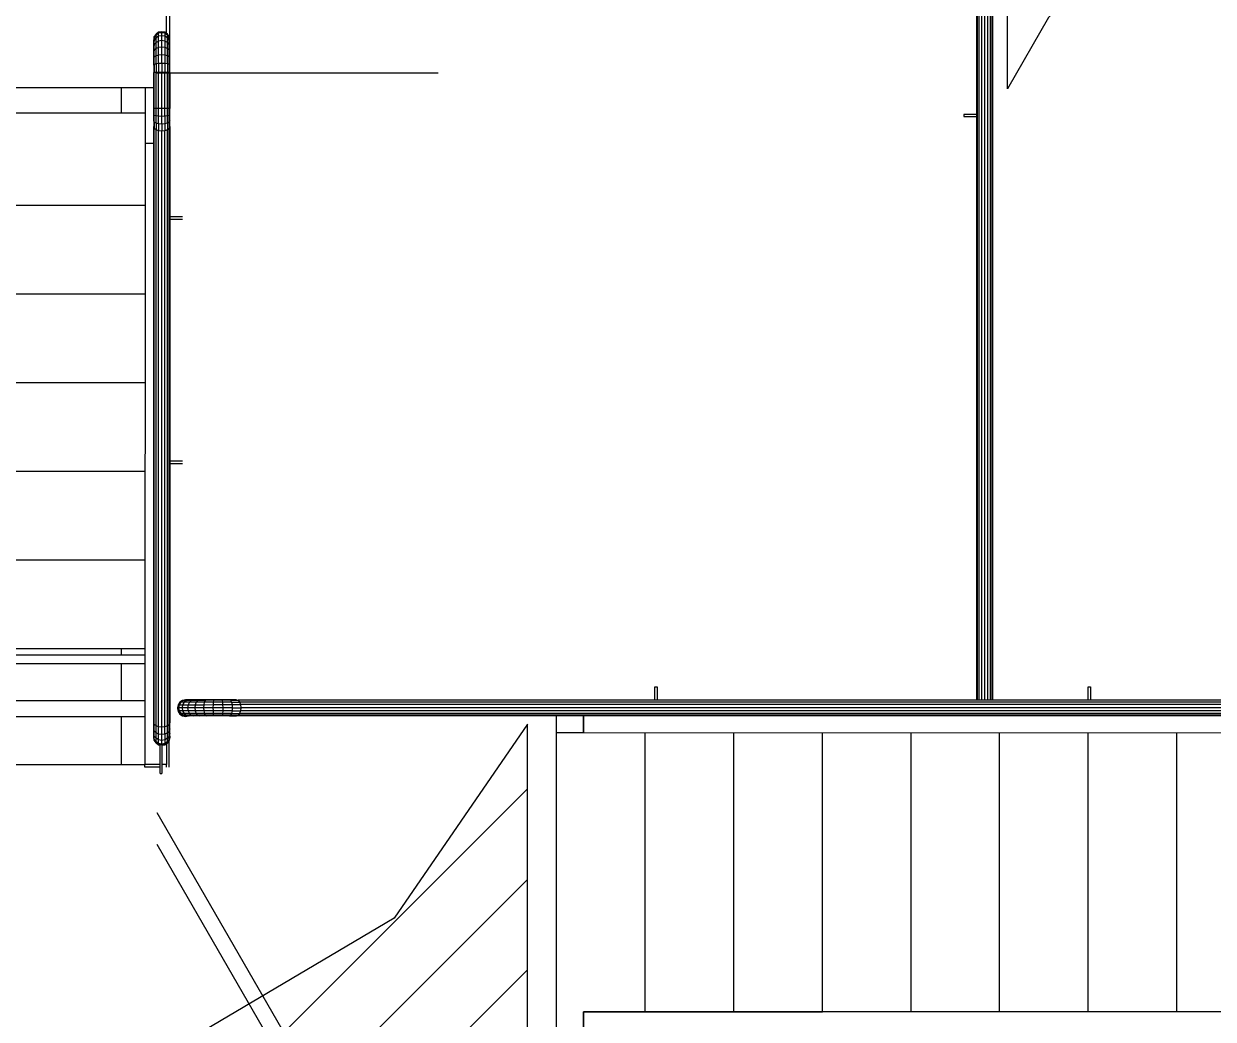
# Model space of a CAD drawing. Header units: metres. Extents: x 0 to 63075, y 0 to 44550.
# Drawn here: x 58181 to 58725, y 39156 to 39612 of the extents above; entities that cross this region are included whole.
import ezdxf

# ---------------------------------------------------------------- set-up
doc = ezdxf.new("R2010")
doc.units = ezdxf.units.M
doc.header["$LTSCALE"] = 75
for name, color, linetype in [('GSB', 7, 'Continuous'), ('ML6', 1, 'Continuous'), ('SDM', 7, 'Continuous'), ('SL1', 8, 'Continuous')]:
    doc.layers.add(name, color=color, linetype=linetype)
doc.styles.add('ROMANS', font='ROMANS.SHX')
doc.dimstyles.new('75___1-75', dxfattribs={"dimscale": 75, "dimtxt": 2.5, "dimasz": 2, "dimexe": 1.5, "dimexo": 1, "dimgap": 0.5, "dimtad": 1, "dimdec": 0, "dimzin": 12, "dimtxsty": 'ROMANS', "dimcen": 0, "dimclrd": 256, "dimclre": 256, "dimclrt": 3, "dimazin": 3, "dimtfac": 1, "dimtdec": 0, "dimtmove": 0, "dimatfit": 0, "dimfxl": 1, "dimlwd": -1, "dimlwe": -1, "dimarcsym": 0})

# ---------------------------------------------------------------- blocks, each defined once
blk = doc.blocks.new('A$C6bae614f')
at = {"layer": 'SL1'}
h = blk.add_hatch(dxfattribs=at)
h.set_pattern_fill('_USER', color=256, scale=195, angle=44.9981, style=0, pattern_type=0)
h.set_pattern_definition([(44.99813, (326091.56, -18363.04), (-137.8813, 137.89033), [])])
h.paths.add_polyline_path([(404597.7, 38400.5), (404597.7, 39703.8), (404742, 39414.6), (404929.2, 39262.1), (404976.1, 39032.7), (404922.9, 38804.3), (404722.6, 38618)])
h = blk.add_hatch(dxfattribs=at)
h.set_pattern_fill('_USER', color=256, scale=195, angle=44.9981, style=0, pattern_type=0)
h.set_pattern_definition([(44.99813, (316091.82, -18522.15), (-137.8813, 137.89033), [])])
h.paths.add_polyline_path([(402729.1, 35875.2), (402103.1, 35505.5), (403135.2, 35505.5), (403135.3, 36465.9)])
for p, q in [((404503.6, 40385.2), (404503.5, 36540.7)), ((404505.5, 40385.2), (404505.3, 36540.7)), ((404510.8, 40385.2), (404510.6, 36540.7)), ((404518.7, 40385.2), (404518.5, 36540.7)), ((404528, 40385.2), (404527.9, 36540.7)), ((404537.3, 40385.2), (404537.2, 36540.7)), ((404545.3, 40385.2), (404545.1, 36540.7)), ((404550.5, 40385.2), (404550.4, 36540.7)), ((404552.4, 40385.2), (404552.3, 36540.7)), ((402046.5, 38531.3), (402046.5, 38628.4)), ((402036.5, 38568.8), (402036.5, 38623.5)), ((401998.9, 38559.4), (401997, 38550.1)), ((401998.9, 38556.7), (401997, 38547.6)), ((402004.2, 38567.3), (401998.9, 38559.4)), ((402004.2, 38567.3), (401998.9, 38559.4)), ((402004.2, 38564.4), (401998.9, 38556.7)), ((401998.9, 38518.3), (401998.9, 38559.4)), ((401998.9, 38559.4), (401998.9, 38559.4)), ((402004.2, 38555.7), (401998.9, 38548.6)), ((402012.1, 38572.6), (402004.2, 38567.3)), ((402012.1, 38572.6), (402004.2, 38567.3)), ((402012.1, 38569.6), (402004.2, 38564.4)), ((402004.2, 38567.3), (402004.2, 38567.3)), ((402004.2, 38501), (402004.2, 38567.3)), ((402012.1, 38560.5), (402004.2, 38555.7)), ((402021.4, 38574.5), (402012.1, 38572.6)), ((402021.4, 38574.5), (402012.1, 38572.6)), ((402012.1, 38545.9), (402012.1, 38572.6)), ((402012.1, 38572.6), (402012.1, 38572.6)), ((402021.4, 38571.4), (402012.1, 38569.6)), ((402021.4, 38562.2), (402012.1, 38560.5)), ((402030.8, 38572.6), (402021.4, 38574.5)), ((402021.4, 38574.5), (402021.4, 38574.5)), ((402021.4, 38527.6), (402021.4, 38574.5)), ((402030.8, 38572.6), (402021.4, 38574.5)), ((402030.8, 38569.6), (402021.4, 38571.4)), ((402030.8, 38560.5), (402021.4, 38562.2)), ((402038.7, 38567.3), (402030.8, 38572.6)), ((402030.8, 38572.6), (402030.8, 38560.5)), ((402030.8, 38572.6), (402030.8, 38572.6)), ((402038.7, 38567.3), (402030.8, 38572.6)), ((402038.7, 38564.4), (402030.8, 38569.6)), ((402038.7, 38555.7), (402030.8, 38560.5)), ((402030.8, 38560.5), (402030.8, 38545.9)), ((402038.7, 38541.8), (402038.7, 38567.3)), ((402044, 38559.4), (402038.7, 38567.3)), ((402038.7, 38567.3), (402038.7, 38567.3)), ((402044, 38559.4), (402038.7, 38567.3)), ((402044, 38556.7), (402038.7, 38564.4)), ((402044, 38548.6), (402038.7, 38555.7)), ((402044, 38518.3), (402044, 38559.4)), ((402045.8, 38550.1), (402044, 38559.4)), ((402044, 38559.4), (402044, 38559.4)), ((402045.8, 38547.6), (402044, 38556.7)), ((401997, 38547.6), (401997, 38550.1)), ((401998.9, 38548.6), (401997, 38540.2)), ((401997, 38540.2), (401997, 38547.6)), ((401997, 38528.3), (401997, 38540.2)), ((401998.9, 38535.6), (401997, 38528.3)), ((401997, 38512.4), (401997, 38528.3)), ((401998.9, 38518.3), (401997, 38512.4)), ((402004.2, 38541.8), (401998.9, 38535.6)), ((402004.2, 38523.2), (401998.9, 38518.3)), ((401998.9, 38497.5), (401998.9, 38518.3)), ((402012.1, 38545.9), (402004.2, 38541.8)), ((402012.1, 38526.5), (402004.2, 38523.2)), ((402021.4, 38547.3), (402012.1, 38545.9)), ((402012.1, 38503.3), (402012.1, 38545.9)), ((402021.4, 38527.6), (402012.1, 38526.5)), ((402030.8, 38545.9), (402021.4, 38547.3)), ((402030.8, 38526.5), (402021.4, 38527.6)), ((402021.4, 38504.1), (402021.4, 38527.6)), ((402038.7, 38541.8), (402030.8, 38545.9)), ((402030.8, 38545.9), (402030.8, 38477.4)), ((402038.7, 38523.2), (402030.8, 38526.5)), ((402044, 38535.6), (402038.7, 38541.8)), ((402038.7, 38523.2), (402038.7, 38541.8)), ((402044, 38518.3), (402038.7, 38523.2)), ((402038.7, 38501), (402038.7, 38523.2)), ((402045.8, 38540.2), (402044, 38548.6)), ((402045.8, 38528.3), (402044, 38535.6)), ((402045.8, 38512.4), (402044, 38518.3)), ((402044, 38497.5), (402044, 38518.3)), ((402045.8, 38547.6), (402045.8, 38550.1)), ((402045.8, 38528.3), (402045.8, 38547.6)), ((402046.5, 38537.9), (402045.8, 38537.9)), ((402045.8, 38531.3), (402046.5, 38531.3)), ((402045.8, 38472.3), (402045.8, 38528.3)), ((401997, 38472.3), (401997, 38512.4)), ((401998.9, 38497.5), (401997, 38493.5)), ((402004.2, 38501), (401998.9, 38497.5)), ((401998.9, 38474.4), (401998.9, 38497.5)), ((402012.1, 38503.3), (402004.2, 38501)), ((402004.2, 38476.2), (402004.2, 38501)), ((402021.4, 38504.1), (402012.1, 38503.3)), ((402012.1, 38477.4), (402012.1, 38503.3)), ((402030.8, 38503.3), (402021.4, 38504.1)), ((402021.4, 38477.8), (402021.4, 38504.1)), ((402038.7, 38501), (402030.8, 38503.3)), ((402038.7, 38476.2), (402038.7, 38501)), ((402044, 38497.5), (402038.7, 38501)), ((402045.8, 38493.5), (402044, 38497.5)), ((402044, 38474.4), (402044, 38497.5)), ((401998.9, 38474.4), (401997, 38472.3)), ((401997, 38472.3), (401997, 38450.1)), ((401997, 38340.9), (401997, 38450.1)), ((401998.9, 38450.1), (401997, 38450.1)), ((402004.2, 38476.2), (401998.9, 38474.4)), ((401998.9, 38474.4), (401998.9, 38450.1)), ((401998.9, 38340.9), (401998.9, 38450.1)), ((402004.2, 38450.1), (401998.9, 38450.1)), ((402012.1, 38477.4), (402004.2, 38476.2)), ((402004.2, 38476.2), (402004.2, 38450.1)), ((402012.1, 38450.1), (402004.2, 38450.1)), ((402004.2, 38340.9), (402004.2, 38450.1)), ((402006.6, 38448.9), (402863.3, 38448.9)), ((402021.4, 38477.8), (402012.1, 38477.4)), ((402012.1, 38477.4), (402012.1, 38450.1)), ((402021.4, 38450.1), (402012.1, 38450.1)), ((402012.1, 38340.9), (402012.1, 38450.1)), ((402030.8, 38477.4), (402021.4, 38477.8)), ((402021.4, 38477.8), (402021.4, 38450.1)), ((402030.8, 38450.1), (402021.4, 38450.1)), ((402021.4, 38340.9), (402021.4, 38450.1)), ((402038.7, 38476.2), (402030.8, 38477.4)), ((402030.8, 38477.4), (402030.8, 38450.1)), ((402030.7, 38340.9), (402030.8, 38450.1)), ((402038.7, 38450.1), (402030.8, 38450.1)), ((402038.7, 38476.2), (402038.7, 38450.1)), ((402044, 38474.4), (402038.7, 38476.2)), ((402044, 38450.1), (402038.7, 38450.1)), ((402038.7, 38340.9), (402038.7, 38450.1)), ((402045.8, 38472.3), (402044, 38474.4)), ((402044, 38474.4), (402044, 38450.1)), ((402045.8, 38450.1), (402044, 38450.1)), ((402044, 38340.9), (402044, 38450.1)), ((402045.8, 38450.1), (402045.8, 38472.3)), ((402045.8, 38450.1), (402045.8, 38340.9)), ((401079.4, 38404.6), (401997, 38404.5)), ((401897.5, 38404.5), (401897.5, 38327.5)), ((401970.5, 38404.5), (401970.5, 38233.9)), ((401998.9, 38340.9), (401997, 38340.9)), ((401997, 38321.4), (401997, 38340.9)), ((402004.2, 38340.9), (401998.9, 38340.9)), ((401998.9, 38319.6), (401998.9, 38340.9)), ((402004.2, 38318.1), (402004.2, 38340.9)), ((402012.1, 38340.9), (402004.2, 38340.9)), ((402021.4, 38340.9), (402012.1, 38340.9)), ((402012.1, 38317), (402012.1, 38340.9)), ((402030.7, 38340.9), (402021.4, 38340.9)), ((402021.4, 38316.7), (402021.4, 38340.9)), ((402030.7, 38317), (402030.7, 38340.9)), ((402038.7, 38340.9), (402030.7, 38340.9)), ((402038.7, 38318.1), (402038.7, 38340.9)), ((402044, 38340.9), (402038.7, 38340.9)), ((402045.8, 38340.9), (402044, 38340.9)), ((402044, 38319.6), (402044, 38340.9)), ((402045.8, 38321.4), (402045.8, 38340.9)), ((401120.5, 38327.5), (401970.5, 38327.5)), ((401998.9, 38319.6), (401997, 38321.4)), ((401997, 38302.7), (401997, 38321.4)), ((401997, 38302.7), (401997, 38285.4)), ((401998.9, 38299.1), (401997, 38302.7)), ((402004.2, 38318.1), (401998.9, 38319.6)), ((401998.9, 38299.1), (401998.9, 38319.6)), ((402004.2, 38296), (401998.9, 38299.1)), ((401998.9, 38299.1), (401998.9, 38280.2)), ((402004.2, 38296), (402004.2, 38318.1)), ((402012.1, 38317), (402004.2, 38318.1)), ((402012.1, 38294), (402012.1, 38317)), ((402021.4, 38316.7), (402012.1, 38317)), ((402030.7, 38317), (402021.4, 38316.7)), ((402021.4, 38293.3), (402021.4, 38316.7)), ((402030.7, 38317), (402030.7, 38294)), ((402038.7, 38318.1), (402030.7, 38317)), ((402044, 38319.6), (402038.7, 38318.1)), ((402038.7, 38296), (402038.7, 38318.1)), ((402044, 38299.1), (402038.7, 38296)), ((402045.8, 38321.4), (402044, 38319.6)), ((402044, 38299.1), (402044, 38319.6)), ((402045.8, 38302.6), (402044, 38299.1)), ((402044, 38299.1), (402044, 38280.2)), ((402045.8, 38302.6), (402045.8, 38321.4)), ((402045.8, 38285.4), (402045.8, 38302.6)), ((404464.4, 38322.4), (404464.4, 38316)), ((404503.5, 38322.4), (404464.4, 38322.4)), ((404464.4, 38316), (404503.5, 38316)), ((401998.9, 38280.2), (401997, 38285.4)), ((401997, 36470.9), (401997, 38285.4)), ((401998.8, 36465.7), (401998.9, 38280.2)), ((402004.2, 38275.8), (401998.9, 38280.2)), ((402004.1, 36461.3), (402004.2, 38275.8)), ((402012.1, 38294), (402004.2, 38296)), ((402004.2, 38296), (402004.2, 38275.8)), ((402012.1, 38272.8), (402004.2, 38275.8)), ((402012, 36458.3), (402012.1, 38272.8)), ((402021.4, 38293.3), (402012.1, 38294)), ((402012.1, 38294), (402012.1, 38272.8)), ((402021.4, 38271.8), (402012.1, 38272.8)), ((402030.7, 38294), (402021.4, 38293.3)), ((402021.4, 38293.3), (402021.4, 38271.8)), ((402030.7, 38272.8), (402021.4, 38271.8)), ((402021.4, 36457.3), (402021.4, 38271.8)), ((402038.7, 38296), (402030.7, 38294)), ((402030.7, 38294), (402030.7, 38272.8)), ((402038.7, 38275.8), (402030.7, 38272.8)), ((402030.7, 36458.3), (402030.7, 38272.8)), ((402038.6, 36461.3), (402038.7, 38275.8)), ((402038.7, 38296), (402038.7, 38275.8)), ((402044, 38280.2), (402038.7, 38275.8)), ((402043.9, 36465.7), (402044, 38280.2)), ((402045.8, 38285.4), (402044, 38280.2)), ((402045.8, 38285.4), (402045.8, 36470.9)), ((401970.5, 38233.9), (401970.4, 36343.9)), ((401997, 38233.9), (401970.5, 38233.9)), ((401997, 38233.9), (401970.5, 38233.9)), ((401120.5, 38046.5), (401970.5, 38046.5)), ((402085, 38010.6), (402045.8, 38010.6)), ((402045.8, 38004.2), (402085, 38004.2)), ((401120.4, 37776.5), (401970.4, 37776.5)), ((401120.4, 37506.5), (401970.4, 37506.5)), ((402085, 37266.5), (402045.8, 37266.5)), ((402045.8, 37260.1), (402085, 37260.1)), ((401120.4, 37236.5), (401970.4, 37236.5)), ((401120.4, 36966.5), (401970.4, 36966.5)), ((401120.4, 36696.5), (401970.4, 36696.5)), ((401120.4, 36677.3), (401970.4, 36677.3)), ((401897.4, 36696.5), (401897.4, 36677.3)), ((401120.4, 36650.6), (401970.4, 36650.6)), ((401897.4, 36650.6), (401897.4, 36538.1)), ((403524, 36579.9), (403530.4, 36579.9)), ((403524, 36540.7), (403524, 36579.9)), ((403524, 36540.7), (403524, 36579.9)), ((403530.4, 36579.9), (403530.4, 36540.7)), ((404844, 36540.6), (404844, 36579.8)), ((404844, 36579.8), (404850.4, 36579.8)), ((404844, 36540.6), (404844, 36579.8)), ((404850.4, 36579.8), (404850.4, 36540.6)), ((401136.8, 36538.1), (401970.4, 36538.1)), ((402071.2, 36525.2), (402069.4, 36515.9)), ((402076.5, 36533.2), (402071.2, 36525.2)), ((402074.7, 36525.3), (402071.2, 36525.2)), ((402074.7, 36525.3), (402073, 36515.9)), ((402079.9, 36533.2), (402074.7, 36525.3)), ((402074.7, 36525.3), (402085.1, 36525.3)), ((402084.4, 36538.5), (402076.5, 36533.2)), ((402079.9, 36533.2), (402076.5, 36533.2)), ((402087.5, 36538.5), (402079.9, 36533.2)), ((402089.7, 36533.3), (402079.9, 36533.2)), ((402085.1, 36525.3), (402083.5, 36516)), ((402093.7, 36540.4), (402084.4, 36538.5)), ((402087.5, 36538.5), (402084.4, 36538.5)), ((402089.7, 36533.3), (402085.1, 36525.3)), ((402085.1, 36525.3), (402101.6, 36525.4)), ((402096.6, 36540.4), (402087.5, 36538.5)), ((402096.7, 36538.6), (402087.5, 36538.5)), ((402096.7, 36538.6), (402089.7, 36533.3)), ((402105.6, 36533.3), (402089.7, 36533.3)), ((402096.6, 36540.4), (402093.7, 36540.4)), ((402105, 36540.5), (402096.6, 36540.4)), ((402105, 36540.5), (402096.7, 36538.6)), ((402111.5, 36538.6), (402096.7, 36538.6)), ((402101.6, 36525.4), (402100.3, 36516.1)), ((402105.6, 36533.3), (402101.6, 36525.4)), ((402101.6, 36525.4), (402123.5, 36525.5)), ((402118.5, 36540.5), (402105, 36540.5)), ((402111.5, 36538.6), (402105.6, 36533.3)), ((402126.5, 36533.4), (402105.6, 36533.3)), ((402118.5, 36540.5), (402111.5, 36538.6)), ((402131, 36538.7), (402111.5, 36538.6)), ((402136.4, 36540.6), (402118.5, 36540.5)), ((402123.5, 36525.5), (402122.4, 36516.1)), ((402126.5, 36533.4), (402123.5, 36525.5)), ((402123.5, 36525.5), (402149.3, 36525.5)), ((402131, 36538.7), (402126.5, 36533.4)), ((402151.2, 36533.4), (402126.5, 36533.4)), ((402136.4, 36540.6), (402131, 36538.7)), ((402154.1, 36538.7), (402131, 36538.7)), ((402157.5, 36540.6), (402136.4, 36540.6)), ((402149.3, 36525.5), (402148.7, 36516.2)), ((402151.2, 36533.4), (402149.3, 36525.5)), ((402149.3, 36525.5), (402177.7, 36525.6)), ((402154.1, 36538.7), (402151.2, 36533.4)), ((402178.4, 36533.5), (402151.2, 36533.4)), ((402157.5, 36540.6), (402154.1, 36538.7)), ((402179.4, 36538.8), (402154.1, 36538.7)), ((402180.7, 36540.6), (402157.5, 36540.6)), ((402177.7, 36525.6), (402177.5, 36516.2)), ((402178.4, 36533.5), (402177.7, 36525.6)), ((402177.7, 36525.6), (402207, 36525.6)), ((402179.4, 36538.8), (402178.4, 36533.5)), ((402206.5, 36533.5), (402178.4, 36533.5)), ((402180.7, 36540.6), (402179.4, 36538.8)), ((402205.6, 36538.8), (402179.4, 36538.8)), ((402204.6, 36540.7), (402180.7, 36540.6)), ((402227.9, 36540.7), (402204.6, 36540.7)), ((402204.6, 36540.7), (402205.6, 36538.8)), ((402205.6, 36538.8), (402206.5, 36533.5)), ((402231.1, 36538.8), (402205.6, 36538.8)), ((402233.8, 36533.5), (402206.5, 36533.5)), ((402206.5, 36533.5), (402207, 36525.6)), ((402207, 36525.6), (402207.3, 36516.3)), ((402207, 36525.6), (402235.6, 36525.6)), ((402249.3, 36540.7), (402227.9, 36540.7)), ((402227.9, 36540.7), (402231.1, 36538.8)), ((402231.1, 36538.8), (402233.8, 36533.5)), ((402231.1, 36538.8), (402254.5, 36538.8)), ((402233.8, 36533.5), (402258.8, 36533.6)), ((402233.8, 36533.5), (402235.6, 36525.6)), ((402235.6, 36525.6), (402236.2, 36516.3)), ((402235.6, 36525.6), (402261.8, 36525.6)), ((402249.3, 36540.7), (402254.5, 36538.8)), ((405875.9, 36538.8), (402254.4, 36538.9)), ((402254.5, 36538.8), (402258.8, 36533.6)), ((405875.9, 36533.5), (402258.8, 36533.6)), ((402258.8, 36533.6), (402261.8, 36525.6)), ((405875.9, 36525.6), (402261.8, 36525.7)), ((402261.8, 36525.6), (402262.8, 36516.3)), ((403379.5, 36540.7), (405875.9, 36540.6)), ((401136.8, 36489.8), (401970.4, 36489.8)), ((401897.4, 36489.8), (401897.4, 36342.6)), ((402069.4, 36515.9), (402069.3, 36513.9)), ((402069.3, 36513.9), (402071.2, 36504.6)), ((402073, 36515.9), (402069.4, 36515.9)), ((402069.4, 36515.9), (402071.3, 36506.5)), ((402071.3, 36506.5), (402071.2, 36504.6)), ((402071.2, 36504.6), (402076.5, 36496.7)), ((402074.8, 36506.6), (402071.3, 36506.5)), ((402071.3, 36506.5), (402076.6, 36498.6)), ((402083.5, 36516), (402073, 36515.9)), ((402073, 36515.9), (402074.8, 36506.6)), ((402085.1, 36506.7), (402074.8, 36506.6)), ((402074.8, 36506.6), (402080, 36498.7)), ((402076.6, 36498.6), (402076.5, 36496.7)), ((402076.5, 36496.7), (402084.5, 36491.4)), ((402080, 36498.7), (402076.6, 36498.6)), ((402076.6, 36498.6), (402084.5, 36493.4)), ((402089.8, 36498.8), (402080, 36498.7)), ((402080, 36498.7), (402087.7, 36493.4)), ((402100.3, 36516.1), (402083.5, 36516)), ((402083.5, 36516), (402085.1, 36506.7)), ((402087.7, 36493.4), (402084.5, 36493.4)), ((402084.5, 36493.4), (402084.5, 36491.4)), ((402084.5, 36493.4), (402093.9, 36491.6)), ((402084.5, 36491.4), (402093.8, 36489.6)), ((402085.1, 36506.7), (402089.8, 36498.8)), ((402101.7, 36506.7), (402085.1, 36506.7)), ((402096.9, 36493.5), (402087.7, 36493.4)), ((402087.7, 36493.4), (402096.8, 36491.6)), ((402089.8, 36498.8), (402096.9, 36493.5)), ((402105.7, 36498.8), (402089.8, 36498.8)), ((402093.9, 36491.6), (402093.8, 36489.6)), ((402093.8, 36489.6), (402103.1, 36491.5)), ((402096.8, 36491.6), (402093.9, 36491.6)), ((402105.2, 36491.7), (402096.8, 36491.6)), ((402111.6, 36493.5), (402096.9, 36493.5)), ((402096.9, 36493.5), (402105.2, 36491.7)), ((402100.3, 36516.1), (402101.7, 36506.7)), ((402122.4, 36516.1), (402100.3, 36516.1)), ((402123.5, 36506.8), (402101.7, 36506.7)), ((402101.7, 36506.7), (402105.7, 36498.8)), ((402103.1, 36491.5), (402103.4, 36491.6)), ((402103.1, 36491.6), (402103.1, 36491.5)), ((402118.7, 36491.7), (402105.2, 36491.7)), ((402126.6, 36498.9), (402105.7, 36498.8)), ((402105.7, 36498.8), (402111.6, 36493.5)), ((402131.1, 36493.6), (402111.6, 36493.5)), ((402111.6, 36493.5), (402118.7, 36491.7)), ((402136.5, 36491.8), (402118.7, 36491.7)), ((402148.7, 36516.2), (402122.4, 36516.1)), ((402122.4, 36516.1), (402123.5, 36506.8)), ((402149.3, 36506.8), (402123.5, 36506.8)), ((402123.5, 36506.8), (402126.6, 36498.9)), ((402151.3, 36498.9), (402126.6, 36498.9)), ((402126.6, 36498.9), (402131.1, 36493.6)), ((402154.2, 36493.7), (402131.1, 36493.6)), ((402131.1, 36493.6), (402136.5, 36491.8)), ((402157.6, 36491.8), (402136.5, 36491.8)), ((402177.5, 36516.2), (402148.7, 36516.2)), ((402148.7, 36516.2), (402149.3, 36506.8)), ((402177.7, 36506.9), (402149.3, 36506.8)), ((402149.3, 36506.8), (402151.3, 36498.9)), ((402178.5, 36499), (402151.3, 36498.9)), ((402151.3, 36498.9), (402154.2, 36493.7)), ((402154.2, 36493.7), (402157.6, 36491.8)), ((402179.5, 36493.7), (402154.2, 36493.7)), ((402180.7, 36491.8), (402157.6, 36491.8)), ((402207.3, 36516.3), (402177.5, 36516.2)), ((402177.5, 36516.2), (402177.7, 36506.9)), ((402177.7, 36506.9), (402178.5, 36499)), ((402207.1, 36506.9), (402177.7, 36506.9)), ((402206.5, 36499), (402178.5, 36499)), ((402178.5, 36499), (402179.5, 36493.7)), ((402179.5, 36493.7), (402180.7, 36491.8)), ((402205.6, 36493.7), (402179.5, 36493.7)), ((402204.6, 36491.9), (402180.7, 36491.8)), ((402205.6, 36493.7), (402204.6, 36491.9)), ((402227.9, 36491.9), (402204.6, 36491.9)), ((402206.5, 36499), (402205.6, 36493.7)), ((402231.1, 36493.7), (402205.6, 36493.7)), ((402207.1, 36506.9), (402206.5, 36499)), ((402233.8, 36499), (402206.5, 36499)), ((402207.3, 36516.3), (402207.1, 36506.9)), ((402235.6, 36507), (402207.1, 36506.9)), ((402236.2, 36516.3), (402207.3, 36516.3)), ((402231.1, 36493.7), (402227.9, 36491.9)), ((402227.9, 36491.9), (402249.3, 36491.9)), ((402233.8, 36499), (402231.1, 36493.7)), ((402231.1, 36493.7), (402254.5, 36493.8)), ((402235.6, 36507), (402233.8, 36499)), ((402233.8, 36499), (402258.8, 36499)), ((402236.2, 36516.3), (402235.6, 36507)), ((402235.6, 36507), (402261.8, 36507)), ((402236.2, 36516.3), (402262.8, 36516.3)), ((402254.5, 36493.8), (402249.3, 36491.9)), ((405875.9, 36491.8), (402249.4, 36491.9)), ((402258.8, 36499), (402254.5, 36493.8)), ((405875.9, 36493.7), (402254.5, 36493.8)), ((402261.8, 36507), (402258.8, 36499)), ((405875.9, 36499), (402258.9, 36499.1)), ((402262.8, 36516.3), (402261.8, 36507)), ((405875.9, 36506.9), (402261.8, 36507)), ((405875.9, 36516.2), (402262.8, 36516.3)), ((403224, 35538.7), (403224, 36489.6)), ((403306.6, 36491.8), (403306.6, 36440.4)), ((403306.6, 36440.4), (403306.6, 36491.8)), ((401998.8, 36465.7), (401997, 36470.9)), ((401997, 36452.4), (401997, 36470.9)), ((401998.8, 36445.4), (401997, 36452.4)), ((401997, 36438.3), (401997, 36452.4)), ((401998.8, 36445.4), (401998.8, 36465.7)), ((402004.1, 36461.3), (401998.8, 36465.7)), ((402004.1, 36439.6), (402004.1, 36461.3)), ((402012, 36458.3), (402004.1, 36461.3)), ((402012, 36435.6), (402012, 36458.3)), ((402021.4, 36457.3), (402012, 36458.3)), ((402030.7, 36458.3), (402021.4, 36457.3)), ((402021.4, 36434.3), (402021.4, 36457.3)), ((402038.6, 36461.3), (402030.7, 36458.3)), ((402030.7, 36435.6), (402030.7, 36458.3)), ((402043.9, 36465.7), (402038.6, 36461.3)), ((402038.6, 36439.6), (402038.6, 36461.3)), ((402045.8, 36470.9), (402043.9, 36465.7)), ((402043.9, 36445.4), (402043.9, 36465.7)), ((402045.8, 36452.4), (402043.9, 36445.4)), ((402045.8, 36452.4), (402045.8, 36470.9)), ((402045.8, 36438.3), (402045.8, 36452.4)), ((401997, 36429.5), (401997, 36438.3)), ((401998.8, 36430), (401997, 36438.3)), ((401997, 36429.5), (401997, 36426.5)), ((401998.8, 36420.4), (401997, 36429.5)), ((401998.8, 36417.1), (401997, 36426.5)), ((401998.8, 36430), (401998.8, 36445.4)), ((402004.1, 36439.6), (401998.8, 36445.4)), ((401998.8, 36420.4), (401998.8, 36430)), ((402004.1, 36423.1), (401998.8, 36430)), ((402004.1, 36412.7), (401998.8, 36420.4)), ((401998.8, 36420.4), (401998.8, 36417.1)), ((402004.1, 36409.2), (401998.8, 36417.1)), ((402012, 36435.6), (402004.1, 36439.6)), ((402004.1, 36423.1), (402004.1, 36439.6)), ((402012, 36418.4), (402004.1, 36423.1)), ((402004.1, 36412.7), (402004.1, 36423.1)), ((402012, 36418.4), (402012, 36435.6)), ((402021.4, 36434.3), (402012, 36435.6)), ((402012, 36407.6), (402012, 36418.4)), ((402021.4, 36416.7), (402012, 36418.4)), ((402030.7, 36435.6), (402021.4, 36434.3)), ((402021.4, 36416.7), (402021.4, 36434.3)), ((402030.7, 36418.4), (402021.4, 36416.7)), ((402021.4, 36405.8), (402021.4, 36416.7)), ((402038.6, 36439.6), (402030.7, 36435.6)), ((402030.7, 36435.6), (402030.7, 36418.4)), ((402038.6, 36423.1), (402030.7, 36418.4)), ((402030.7, 36418.4), (402030.7, 36407.6)), ((402043.9, 36445.4), (402038.6, 36439.6)), ((402038.6, 36423.1), (402038.6, 36439.6)), ((402043.9, 36430), (402038.6, 36423.1)), ((402038.6, 36412.7), (402038.6, 36423.1)), ((402043.9, 36420.4), (402038.6, 36412.7)), ((402043.9, 36417.1), (402038.6, 36409.2)), ((402038.7, 36409.1), (402044, 36417)), ((402043.4, 36416.1), (402043.4, 36335.6)), ((402043.9, 36430), (402043.9, 36445.4)), ((402045.8, 36438.3), (402043.9, 36430)), ((402043.9, 36420.4), (402043.9, 36430)), ((402045.8, 36429.5), (402043.9, 36420.4)), ((402045.8, 36426.5), (402043.9, 36417.1)), ((402043.9, 36420.4), (402043.9, 36417.1)), ((402044, 36417), (402043.9, 36417.1)), ((402044, 36417), (402045.9, 36426.4)), ((402045.8, 36429.5), (402045.8, 36438.3)), ((402045.8, 36426.5), (402045.8, 36429.5)), ((402045.9, 36426.4), (402045.8, 36427)), ((402045.8, 36426.5), (402045.9, 36426.4)), ((403224, 36440.4), (403306.6, 36440.4)), ((403306.6, 36440.4), (405875.9, 36440.3)), ((403494, 35590.4), (403494, 36440.4)), ((403764, 35590.4), (403764, 36440.4)), ((404034, 35590.4), (404034, 36440.4)), ((404304, 35590.4), (404304, 36440.4)), ((404574, 35590.3), (404574, 36440.3)), ((404844, 35590.3), (404844, 36440.3)), ((405114, 35590.3), (405114, 36440.3)), ((402012, 36407.6), (402004.1, 36412.7)), ((402004.1, 36412.7), (402004.1, 36409.2)), ((402012, 36403.9), (402004.1, 36409.2)), ((402004.2, 36409.1), (402004.1, 36409.2)), ((402004.2, 36409.1), (402012.1, 36403.8)), ((402012, 36407.6), (402012, 36403.9)), ((402021.4, 36405.8), (402012, 36407.6)), ((402021.4, 36402.1), (402012, 36403.9)), ((402012.1, 36403.8), (402012, 36403.9)), ((402012.1, 36403.8), (402016.6, 36402.9)), ((402016.6, 36315.8), (402016.6, 36403)), ((402030.7, 36407.6), (402021.4, 36405.8)), ((402021.4, 36405.8), (402021.4, 36402.1)), ((402030.7, 36403.9), (402021.4, 36402.1)), ((402021.5, 36402), (402021.4, 36402.1)), ((402021.4, 36402), (402021.4, 36315.8)), ((402021.4, 36402), (402021.5, 36402)), ((402021.5, 36402), (402030.8, 36403.8)), ((402038.6, 36412.7), (402030.7, 36407.6)), ((402038.6, 36409.2), (402030.7, 36403.9)), ((402030.7, 36407.6), (402030.7, 36403.9)), ((402030.8, 36403.8), (402030.7, 36403.9)), ((402030.8, 36403.8), (402038.7, 36409.1)), ((402036.4, 36407.6), (402036.4, 36343.9)), ((402038.6, 36412.7), (402038.6, 36409.2)), ((402038.7, 36409.1), (402038.6, 36409.2)), ((401970.4, 36342.6), (401120.4, 36342.6)), ((402016.6, 36343.9), (401970.4, 36343.9)), ((401970.4, 36342.6), (401970.4, 36343.9)), ((402016.6, 36343.9), (401970.4, 36343.9)), ((401970.4, 36335.6), (401970.4, 36342.6)), ((402036.4, 36343.9), (402021.4, 36343.9)), ((402036.4, 36343.9), (402021.4, 36343.9)), ((402036.4, 36335.6), (402036.4, 36343.9)), ((402016.6, 36335.6), (401970.4, 36335.6)), ((402016.6, 36315.8), (402021.4, 36315.8)), ((402006.6, 36197.3), (402741, 34925.2)), ((402006.6, 36100.6), (402699.2, 34901)), ((403306.6, 35590.4), (403494, 35590.4)), ((403306.6, 35538.7), (403306.6, 35590.4)), ((405875.9, 35590.3), (403306.6, 35590.4)), ((403306.6, 35590.4), (403306.6, 35538.7)), ((403494, 35590.4), (403764, 35590.4)), ((403764, 35590.4), (404034, 35590.4))]:
    blk.add_line(p, q, dxfattribs=at)
blk.add_lwpolyline([(404597.7, 38400.5), (404597.7, 39703.8), (404742, 39414.6), (404929.2, 39262.1), (404976.1, 39032.7), (404922.9, 38804.3), (404722.6, 38618)], close=True, dxfattribs=at)
blk.add_lwpolyline([(403135.2, 35505.5), (403135.3, 36465.9), (402729.1, 35875.2), (402103.1, 35505.5)], dxfattribs=at)
blk = doc.blocks.new('zw$15D4')
at = {"layer": 'ML6', "xscale": 0.2502808837766805, "yscale": 0.2502808837766805, "zscale": 0.2502808837766805}
blk.add_blockref('A$C6bae614f', (-85544.74, -3177.34), dxfattribs=at)

msp = doc.modelspace()

# ---------------------------------------------------------------- block references
at = {"layer": 'GSB', "xscale": 0.6000000000000068, "yscale": 0.6000000000000068, "zscale": 0.6000000000000068}
msp.add_blockref('zw$15D4', (49200, 35721.63), dxfattribs=at)

# ---------------------------------------------------------------- leaders
at = {"layer": 'SDM'}
msp.add_leader([(52766.71, 37891.88), (59453.13, 42438.72), (62243.43, 42438.72)], dimstyle='75___1-75', override={"dimtad": 0}, dxfattribs=at)

doc.saveas('drawing.dxf')
